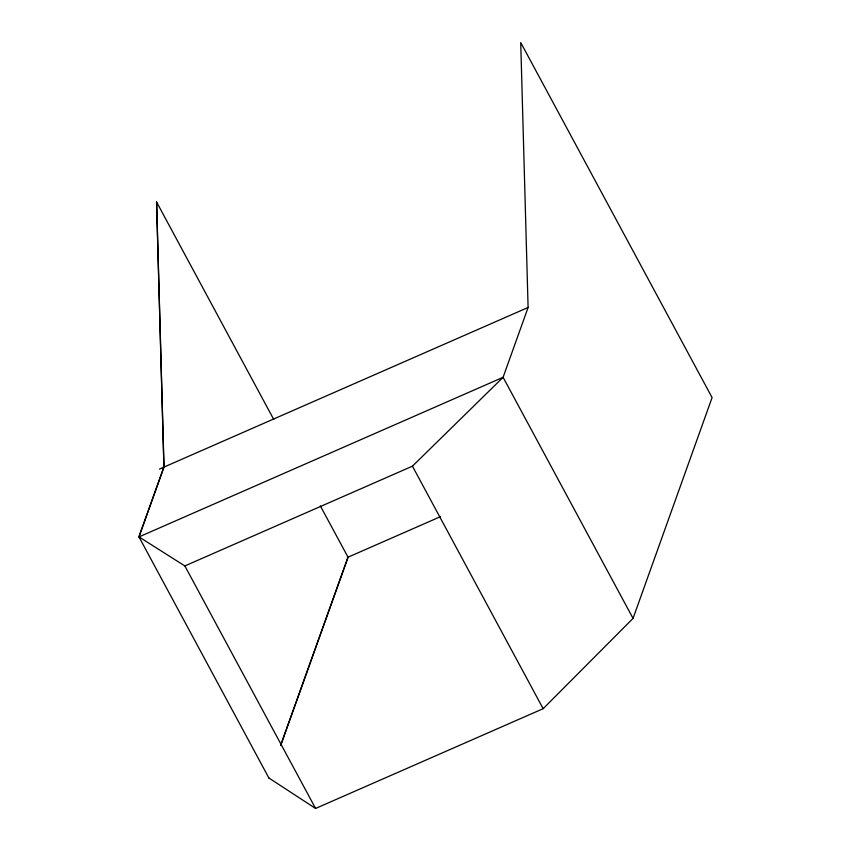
<?xml version="1.0" encoding="UTF-8"?>
<svg xmlns="http://www.w3.org/2000/svg" width="851" height="851" viewBox="0 0 851 851"><rect width="100%" height="100%" fill="white"/><g stroke="black" fill="none" stroke-linecap="round" stroke-linejoin="round"><path stroke-width="1.28" d="M268.98 778.176L138.99 536.917L163.988 467.093L156.616 202.155M280.543 745.561L347.985 557.203L440.531 516.631M281.043 744.476L348.07 557.277L320.348 505.93M268.937 778.027L315.583 808.45L543.151 708.692L633.048 618.379L712.096 397.587L520.727 42.55L528.099 307.477L503.101 377.301L412.437 466.178L184.858 565.936L138.904 536.843L163.913 466.976L156.541 201.932L273.799 419.564M159.435 469.082L528.099 307.477M138.99 536.917L503.101 377.301L633.048 618.379M412.437 466.178L543.151 708.692M184.858 565.936L315.583 808.45"/></g></svg>
